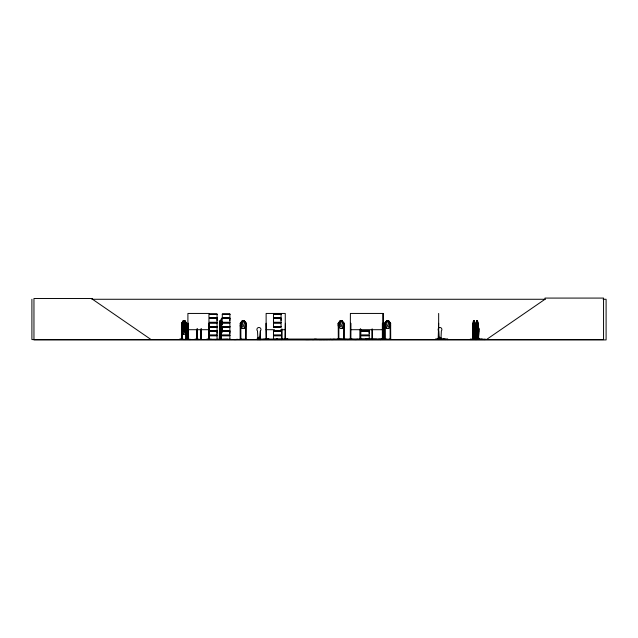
<?xml version="1.0" encoding="UTF-8"?>
<svg xmlns="http://www.w3.org/2000/svg" width="638" height="638" viewBox="0 0 638 638"><rect width="100%" height="100%" fill="white"/><g stroke="black" fill="none" stroke-linecap="round" stroke-linejoin="round"><path stroke-width="0.96" d="M217.064 333.195L217.064 331.321M217.064 320.404L217.064 318.537M221.059 322.15L221.059 320.579L222.59 318.841M222.582 324.654L221.059 322.892L221.131 320.595M222.128 322.334L222.128 320.595M229.871 333.195L229.871 331.321L222.303 331.321M229.871 320.404L229.871 318.537L222.303 318.537M281.055 335.062L273.471 335.062L273.479 333.195M273.471 322.27L273.471 318.537L281.055 318.537L281.047 322.27L273.471 322.27L273.479 320.404M281.047 320.404L281.047 318.537M369.195 333.195L369.195 331.321L361.626 331.321M380.32 339.568L386.421 339.241L380.232 339.575M441.839 339.312L447.78 339.097L448.004 339.544L435.515 339.249L441.608 339.496M473.021 323.187L472.886 339.575M222.247 329.679L222.223 328.937L221.29 328.913L221.314 329.655L222.255 329.519M222.223 328.937L221.29 329.072M182.221 323.187L182.061 339.575M478.436 338.794L478.875 330.962L478.484 338.794M221.721 319.327L221.203 319.399M185.315 328.921L184.845 328.977L184.111 327.342L182.939 328.993L183.832 326.983L182.97 325.029L184.127 326.584L185.251 325.037L184.398 326.967L185.307 328.929M259.945 338.794L260.368 330.962A2.034 2.034 0 0 0 260.368 328.084A2.034 2.034 0 0 0 257.497 328.084A2.034 2.034 0 0 0 257.497 330.962L257.919 338.794L259.953 338.794L260.368 330.962M240.861 323.203L240.877 339.575M245.782 323.187L245.614 339.575M338.85 323.187L338.866 339.575M384.738 339.575L384.674 323.322L385.192 323.091L385.161 339.575M390.193 323.203L390.639 323.322L390.703 339.575M439.917 337.917L439.574 337.462L439.925 337.853M439.59 337.853L440.013 337.574M477.256 337.454L476.833 337.701L477.479 337.853M477.248 337.542L477.088 337.909M274.476 339.568L288.025 339.264L281.23 339.536M258.797 337.805L259.156 337.542L258.725 337.542M439.973 337.701L439.423 337.685L439.973 337.558M473.085 339.575L473.069 323.322L473.436 320.786L474.409 320.786M473.548 322.477L473.747 320.786M476.482 339.575L476.53 323.322L476.825 320.786L477.495 320.786M469.975 339.568L485.518 339.544L485.295 339.097L479.274 339.496M476.594 338.252L475.685 338.252L475.462 339.552L476.419 339.56L476.379 338.985M476.187 339.272L476.203 323.299L476.817 320.715L477.503 320.715M263.327 339.528L269.084 339.241L263.327 339.496M263.327 339.272L269.076 339.249M343.77 323.171L343.611 339.575M183.943 326.8L183.425 329.001L183.943 331.138M473.492 320.715L472.814 325.874L473.492 328.45M473.348 322.477L473.803 320.715M474.034 328.387L474.64 325.851L474.05 328.45M474.361 328.45L474.951 325.851M476.458 323.322L476.881 320.715M477.439 328.45L478.029 325.851L477.503 328.45L476.817 328.45M219.576 338.985L219.552 339.575L219.48 323.299L220.206 320.715L220.876 328.45L220.142 328.45M219.56 323.322L220.206 320.802L219.887 325.252L220.325 326.784L221.187 325.252M220.812 328.45L221.45 325.851L220.876 328.45M439.654 337.454L439.343 337.542M477.551 337.454L476.929 337.733L477.663 337.606M190.236 339.264L184.661 339.575M190.228 339.528L184.725 339.536M194.821 339.528L198.992 339.528M199 339.272L194.829 339.272L203.522 339.528M184.972 323.362L183.329 323.362L182.524 325.898L182.524 327.836L183.6 329.368L184.669 329.368L185.73 327.836L184.932 323.362L186.631 325.874L184.916 328.45L183.258 328.45M182.213 323.259L181.567 323.322M183.401 339.575L179.733 339.249L190.26 339.575M439.949 337.486L439.678 337.63M277.067 339.536L277.075 338.985M340.229 320.786L339.233 323.322L339.233 325.252L340.572 326.784L341.904 326.784L343.228 325.252L343.228 323.322L342.231 320.786L340.229 320.786L338.236 323.322L338.315 339.575M386.652 320.786L385.655 323.322L385.655 325.252L386.995 326.784L388.327 326.784L389.651 325.252L389.651 323.322L388.654 320.786L386.652 320.786L384.65 323.322M358.907 339.536L356.889 339.241M359.162 339.272L366.834 339.575L367.057 338.985L367.097 339.575M343.715 323.291L344.225 323.322M365.733 339.536L365.861 338.985M338.132 339.528L338.188 338.985M350.294 339.241L350.39 313.441L382.912 313.441L383.071 339.241M221.155 331.361L222.279 330.955M184.486 331.138L185.028 330.133L184.486 326.8M183.297 320.715L181.678 323.322L181.647 339.575M183.369 323.362C178.871 329.854 184.175 323.075 183.856 321.121L184.39 321.121L184.932 323.322L184.932 324.455L183.856 325.452L183.329 323.322L184.996 323.299M183.393 326.401L181.718 328.977L183.417 326.473L182.612 330.939L183.696 332.47L184.765 332.47L185.825 330.939L185.028 326.473L186.687 328.977L186.647 331.561L184.988 334.073M184.932 330.97L186.631 328.458L186.591 323.299L184.916 320.715L183.258 320.715L181.631 323.299L181.766 339.575M184.956 331.034L186.631 328.458M222.55 317.461L221.035 319.399L221.043 321.121M244.242 328.387L246.244 325.851M342.231 328.387L344.233 325.851M344.297 325.874L342.263 328.45L340.198 328.45L338.164 325.874L338.164 323.299L340.198 320.715L342.263 320.715L344.297 323.299L344.337 339.528M388.654 328.387L390.655 325.851L388.686 328.45L386.62 328.45L384.586 325.874L384.586 323.299L386.62 320.715L388.686 320.715L390.719 323.299M438.856 338.252L438.162 338.252L438.011 339.568M438.673 323.322L438.162 339.416M440.427 339.432L440.938 339.312L440.938 338.252M445.005 339.097L445.228 339.544M445.332 339.552L445.771 339.544L445.005 339.312M476.243 339.432L475.677 339.312M478.117 323.299L478.037 339.575L478.117 323.299L477.439 320.715M477.742 339.272L478.452 339.312L478.452 338.252M482.527 339.097L482.376 339.568M482.918 339.568L483.213 339.56M484.617 339.568L485.151 339.568M485.087 339.552L470.062 339.272L481.132 339.528M257.656 338.252L257.258 339.568M257.425 339.312L258.254 339.544L257.258 339.097M259.53 339.568L260.464 339.312L260.471 338.252L260.663 339.575L257.082 339.568M259.714 339.568L260.304 339.568M486.427 339.575L544.996 299.27L544.996 298.082L603.556 298.082L603.556 339.575L31.9 339.575L31.9 299.27M221.147 329.599L221.139 328.203L221.817 328.203M221.777 328.315L221.219 328.307M438.673 339.432L438.162 339.312M447.071 339.575L447.78 339.312L435.515 339.264M384.523 339.536L385.288 338.985L385.288 339.575M222.271 332.701L221.147 332.063L222.311 331.481M245.726 323.291L246.228 323.322L246.164 339.575M240.781 323.291L240.263 323.322M338.77 323.291L338.252 323.322M221.163 320.627L221.745 320.491L221.825 329.591M221.211 329.503L221.761 329.503M91.776 299.27L545.299 299.27M603.109 299.27L606.1 299.27L606.1 339.918L33.958 339.918L33.958 298.504L92.526 298.504L92.526 299.27L151.086 339.575M209.487 314.032L217.079 314.032M222.295 314.032L229.887 314.032M273.471 314.032L281.063 314.032M209.487 314.183L217.079 314.183L217.064 317.788M279.061 314.343L279.556 314.343M209.503 314.406L217.064 314.406M222.311 314.406L229.871 314.406M273.479 314.406L281.047 314.406M209.495 317.788L217.072 317.788M209.439 318.043L217.127 318.043M222.247 318.043L229.935 318.043M273.423 318.043L281.111 318.043M209.439 318.274L217.127 318.274M222.247 318.274L229.935 318.274M273.423 318.274L281.111 318.274M209.495 318.537L217.072 318.537L217.064 322.27M220.142 320.715L220.876 320.715L221.538 325.874M473.428 320.715L474.425 320.715L475.031 323.299L475.031 339.575M184.932 320.786L183.289 320.786L182.524 325.252L183.6 326.784L184.669 326.784L185.73 325.252L184.932 320.786L186.495 323.322L186.456 339.575L186.36 330.97M220.15 320.786L220.868 320.786L221.187 323.322L221.242 339.575M244.242 320.786L242.241 320.786L241.244 323.322L241.244 325.252L242.584 326.784L243.915 326.784L245.239 325.252L245.239 323.322L244.242 320.786L246.244 323.322M474.209 321.121L473.635 321.121L473.635 325.452L473.835 321.121M477.288 321.121L477.025 325.452L477.224 321.121M209.495 322.27L217.072 322.27M222.303 322.27L229.879 322.27L229.879 318.537M209.439 322.533L217.127 322.533M222.247 322.533L229.935 322.533M273.423 322.533L281.111 322.533M209.439 322.764L217.127 322.764M222.247 322.764L229.935 322.764M273.423 322.764L281.111 322.764M209.495 323.027L217.072 323.027M222.303 323.027L229.879 323.027L229.879 326.624L222.311 326.528M219.719 323.091L219.695 339.575M221.322 323.091L221.314 339.575M186.591 323.299L185.921 323.322L185.921 325.228M219.48 323.299L220.206 328.45M221.067 323.322L221.538 323.299L221.442 339.575M187.915 323.322L188.433 323.322L188.569 339.568M219.679 323.322L219.289 339.575M266.134 323.322L266.54 339.575M350.39 323.322L350.94 323.322L350.876 339.575M382.912 323.322L382.361 323.322L382.361 339.575M383.263 323.322L383.47 339.575M474.536 323.322L475.214 323.322L475.222 339.575M477.926 323.322L478.253 339.568M476.291 325.851L476.881 328.45M183.353 326.401L185.052 326.401L186.687 328.977M209.503 326.528L217.064 326.528M281.047 326.528L273.479 326.528L273.479 323.027L281.055 323.027L281.055 326.624L273.471 326.632M209.487 326.632L217.079 326.624L217.064 323.027M222.295 326.632L229.887 326.632M209.487 326.823L217.079 326.823M222.295 326.784L229.887 326.823M273.471 326.823L281.063 326.823M209.487 326.951L217.079 326.975L217.064 330.572M222.295 326.959L229.887 326.975L229.871 330.572L222.303 330.572M273.471 326.975L281.063 326.959M279.061 327.127L279.556 327.127M209.503 327.19L217.064 327.19M222.311 327.19L229.871 327.19M273.479 327.19L281.047 327.19M473.428 328.45L474.425 328.45M187.915 329.702L208.945 329.702M266.134 329.702L274.476 329.702M280.744 329.702L285.258 329.702M350.39 329.702L382.912 329.702M209.495 330.572L217.072 330.572M273.471 330.572L281.055 330.572M361.626 330.572L369.203 330.572M209.439 330.835L217.127 330.835M222.247 330.835L229.935 330.835M273.423 330.835L281.111 330.835M361.571 330.835L369.258 330.835M184.972 330.97L183.329 330.97L181.671 328.458L183.337 331.034L184.996 331.034M209.439 331.066L217.127 331.066M222.247 331.066L229.935 331.066M273.423 331.066L281.111 331.066M361.571 331.066L369.258 331.066M209.495 331.321L217.072 331.321L217.064 335.062M281.055 331.321L273.471 331.321L273.471 335.062M183.417 334.073L181.774 331.537L183.393 334.137M186.591 331.537L185.012 334.137L183.353 334.137M209.495 335.062L217.072 335.062M222.303 335.062L229.879 335.062L229.879 331.321M361.626 335.062L369.203 335.062L369.203 331.321M209.439 335.317L217.127 335.317M222.247 335.317L229.935 335.317M273.423 335.317L281.111 335.317M361.571 335.317L369.258 335.317M209.439 335.548L217.127 335.548M222.247 335.548L229.935 335.548M273.423 335.548L281.111 335.548M361.571 335.548L369.258 335.548M209.495 335.811L217.072 335.811M222.303 335.811L229.879 335.811L229.879 339.416L206.752 339.241L211.409 339.272M281.055 335.811L273.471 335.811L273.471 339.416L281.063 339.424M361.626 335.811L369.203 335.811L369.314 339.575M476.642 337.319L477.551 337.319L477.551 339.097M478.237 338.252L479.154 338.252L479.154 339.312M440.97 338.794L441.352 330.962A2.034 1.85 -90 0 0 441.305 328.084A2.034 1.85 -90 0 0 438.689 328.084A2.034 1.85 -90 0 0 438.689 330.962L439.072 337.813M476.586 338.794L476.203 330.962A2.034 1.85 -90 0 1 477.08 327.557M258.159 338.93L258.669 338.93M442.9 338.93L444.247 338.93M480.414 338.93L481.762 338.93M181.511 338.985L182.189 338.985L182.189 339.575M185.865 338.985L186.535 338.985M188.473 338.985L187.867 338.985L187.867 339.575L187.915 313.441L208.945 313.441L208.985 339.575M196.863 338.985L197.517 338.985L197.365 339.575M200.826 338.985L201.472 338.985L201.472 339.575M208.546 338.985L209.144 338.985M219.719 338.985L219.241 339.575M221.011 338.985L221.49 338.985M240.199 338.985L240.877 338.985M245.614 338.985L246.38 339.536M257.242 339.097L382.975 338.985M390.703 338.985L390.025 338.985L390.025 339.575M438.378 339.097L441.416 339.097L441.416 338.252M473.627 338.985L472.862 338.985L472.862 339.575M474.489 338.985L475.254 338.985M227.264 339.169L214.966 339.575M227.599 339.241L229.52 339.575M229.927 339.241L231.953 339.575M236.762 339.241L239.21 339.575M240.877 339.153L245.614 339.153M314.375 339.241L316.4 339.241M330.285 339.241L330.755 339.575M333.626 339.241L335.708 339.575M337.717 339.241L335.995 339.575M338.866 339.153L345.341 339.575M345.485 339.241L347.566 339.575M350.573 339.241L347.75 339.575M352.088 339.241L354.01 339.575M367.097 339.241L371.866 339.153M372.074 339.241L375 339.241M375.447 339.241L375.878 339.241M376.284 339.241L378.206 339.575M378.605 339.241L390.025 339.153M179.733 339.272L183.361 339.272M229.871 339.312L206.808 339.536M273.479 339.312L281.047 339.312M288.025 339.264L281.151 339.575M361.634 339.312L369.195 339.312M372.113 339.272L373.007 339.249M361.618 339.424L369.211 339.416M372.153 339.536L373.023 339.528M221.729 328.195L221.697 329.623M390.145 323.099L390.153 339.575M383.263 339.536L383.263 313.441M188.314 338.985L188.362 339.536M478.452 339.312L478.333 338.985M221.123 322.9L222.128 324.04M384.65 325.851L386.652 328.387M240.247 325.851L242.241 328.387M240.175 325.874L242.209 328.45L244.274 328.45L246.308 325.874L246.308 323.299L244.274 320.715L242.209 320.715L240.175 323.299L240.199 339.575M184.956 323.299L186.631 325.874M183.329 328.387L181.678 325.851L183.297 328.45M188.33 339.496L188.266 323.322M476.53 325.252L477.336 326.784L477.431 320.786L478.029 323.322M473.133 325.252L473.938 326.784L474.457 323.107M220.812 320.715L221.514 323.322M474.361 320.715L475.015 323.322L474.911 339.575M474.05 320.715L474.704 323.322L474.824 339.575M186.168 323.171L186.137 339.575M474.345 320.786L474.712 339.575M474.034 320.786L474.337 323.322M221.155 320.539L221.274 329.623M478.931 338.252L478.931 339.097L475.892 339.097L475.892 338.252M477.886 338.985L477.91 339.575M477.495 337.319L477.495 339.097M476.666 325.228L476.682 339.575M474.465 323.115L474.512 339.575M473.579 328.099L473.603 339.575M473.42 328.099L473.468 339.575M473.268 327.142L473.292 339.575M473.213 328.099L473.205 339.575M441.632 339.312L441.632 338.252L440.722 338.252L440.722 339.097M440.037 339.097L439.973 337.319L439.127 337.319L439.191 339.097M438.729 338.985L438.737 339.575M438.665 313.441L438.673 339.575M438.378 338.252L438.394 339.575M390.576 338.985L390.576 339.575M382.848 338.985L382.848 339.575M382.72 339.073L382.64 339.575M382.298 338.985L382.298 339.575M381.524 339.073L381.532 339.575M372.536 338.985L372.536 339.575M372.44 329.056L372.464 339.575L372.369 338.985M371.994 338.985L372.074 339.575M371.898 329.056L371.866 339.575L371.834 338.985M366.643 338.985L366.539 339.575L366.507 338.985M365.965 338.985L365.901 339.575M365.446 339.575L365.359 338.985L365.255 339.575M360.725 329.056L360.725 339.575M360.661 329.056L360.59 339.575M356.483 339.575L354.584 339.575M351.004 338.985L351.004 339.575M350.453 338.985L350.573 339.575M344.161 338.985L344.161 339.575M343.73 338.985L343.73 339.575M342.056 339.073L342.056 339.575M340.867 339.073L340.867 339.575M338.738 338.985L338.738 339.575M333.219 339.575L331.321 339.575M329.71 339.575L329.304 339.575M327.613 339.575L326.178 339.575M325.835 339.575L325.428 339.575M324.83 339.575L322.932 339.575M322.373 339.575L318.976 339.575M317.301 339.575L316.823 339.575M313.824 339.575L312.253 339.575M310.076 339.575L309.669 339.575M309.063 339.575L308.656 339.575M308.377 339.575L305.674 339.575M285.457 338.985L285.481 339.575M285.441 339.575L285.441 323.322L285.106 339.575M285.29 339.575L285.258 313.441L266.134 313.441L266.118 339.575M282.171 338.985L282.171 339.575M282.116 329.056L282.068 339.575M281.972 338.985L281.964 339.575M281.677 338.985L281.661 339.575M281.525 329.056L281.533 339.575L281.462 338.985M277.498 338.985L277.49 339.575M277.482 338.985L277.363 339.575L277.283 338.985M277.179 338.985L277.131 339.575M276.844 338.985L276.94 339.575M276.533 338.985L276.549 339.575M276.334 338.985L276.398 339.575M266.333 323.322L266.341 339.575M266.237 338.985L266.317 339.575M260.456 338.252L260.368 339.312M259.586 339.073L259.586 339.575M259.411 339.097L259.411 337.319L258.478 337.319L258.478 339.097M258.398 339.073L258.398 339.575M257.64 338.252L257.656 339.097M257.401 338.252L257.289 339.312M245.742 338.985L245.742 339.575M240.749 338.985L240.749 339.575M240.327 338.985L240.327 339.575M236.299 339.575L233.955 339.575M221.067 327.142L221.043 339.575M217.064 335.811L217.072 339.416M209.144 339.575L209.105 323.322L208.586 323.322L208.546 339.575M208.857 338.985L208.833 339.575M208.746 323.322L208.706 339.575M201.425 329.056L201.329 339.575M201.281 329.056L201.209 339.575M201.09 338.985L201.114 339.575M201.026 329.056L200.978 339.575M200.874 329.056L200.834 339.575M197.469 329.056L197.517 339.575M197.325 329.056L197.254 339.575M197.134 338.985L197.158 339.575M197.062 329.056L196.943 339.575M196.919 329.056L196.927 339.575M188.074 323.322L188.162 339.575M186.36 323.322L186.36 326.185M186.288 338.985L186.272 339.575M185.921 331.927L185.993 339.575M185.865 338.985L185.865 339.575M182.013 323.322L181.918 339.575M181.814 329.001L181.814 331.537M181.782 338.985L181.782 339.575M478.045 327.557A2.034 1.85 -90 0 1 478.875 330.962M220.429 321.121L220.644 325.452L220.365 321.121M183.856 323.697L183.329 327.031L184.39 328.036L184.932 325.898L184.39 323.697L183.856 323.697M242.903 321.121L242.249 324.455L242.903 325.452L243.564 325.452L244.25 323.322L243.564 321.121L242.903 321.121M340.891 321.121L340.237 324.455L340.891 325.452L341.553 325.452L342.239 323.322L341.553 321.121L340.891 321.121M387.314 321.121L386.66 324.455L387.314 325.452L387.976 325.452L388.662 323.322L387.976 321.121L387.314 321.121M229.887 314.183L222.295 314.183L222.311 317.788L229.879 317.788L229.879 314.183M281.063 314.167L273.471 314.167L273.479 317.788L281.055 317.788L281.055 314.183M360.175 339.575L360.199 329.056L360.135 339.575"/></g></svg>
